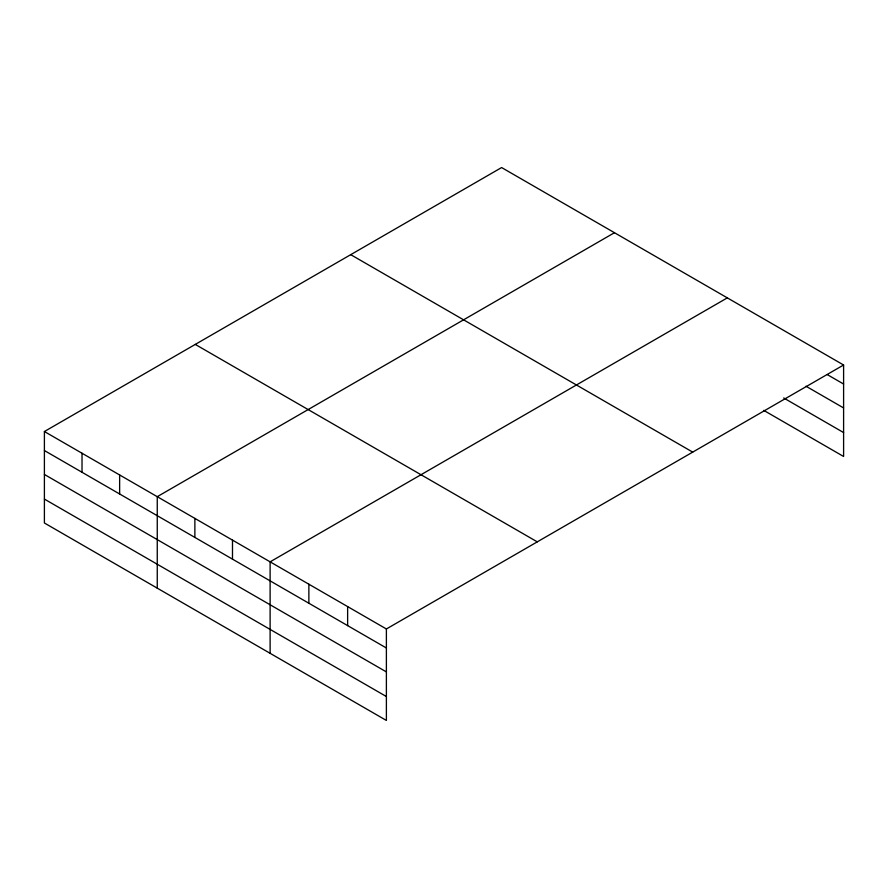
<?xml version="1.0" encoding="UTF-8"?>
<svg xmlns="http://www.w3.org/2000/svg" width="888" height="888" viewBox="0 0 888 888"><rect width="100%" height="100%" fill="white"/><g stroke="black" fill="none" stroke-linecap="round" stroke-linejoin="round"><path stroke-width="1.33" d="M843.6 365.001L501.609 167.554L44.4 431.524L44.4 522.999L386.391 720.446L386.391 628.97L843.6 365.001L843.6 456.476L763.736 410.367M614.463 232.712L157.254 496.681L157.254 588.156M727.328 297.869L270.119 561.838L270.119 653.313M827.161 374.536L843.6 384.027M806.015 386.236L843.6 407.936M783.704 397.979L843.6 432.567M350.727 254.667L692.718 452.114M195.282 344.411L537.273 541.858M44.4 431.524L386.391 628.97M44.4 450.549L386.391 647.996M44.4 474.458L386.391 671.905M44.4 499.089L386.391 696.536M347.63 606.593L347.63 625.618M308.869 584.215L308.869 603.241M232.49 540.115L232.49 559.14M194.872 518.403L194.872 537.429M119.636 474.958L119.636 493.983M82.018 453.246L82.018 472.272"/></g></svg>
